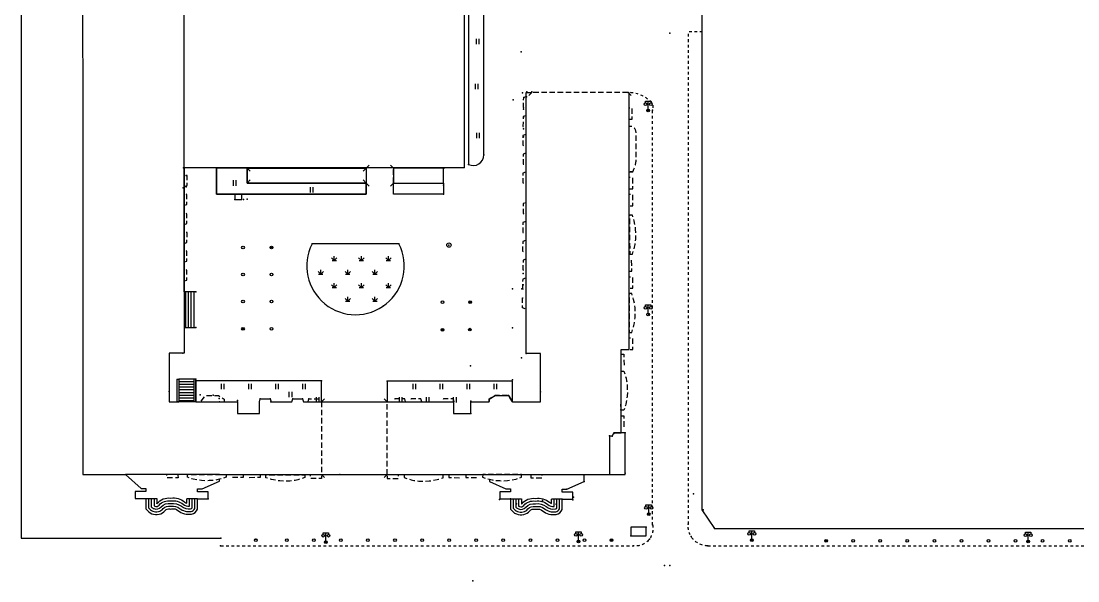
# Model space of a CAD drawing. Extents: x -992 to 2561, y -723 to 1492.
# Drawn here: x 1502.1 to 1697.3, y 818.6 to 922 of the extents above; entities that cross this region are included whole.
import ezdxf

# ---------------------------------------------------------------- set-up
doc = ezdxf.new("R2010")
doc.units = 0
doc.header["$LTSCALE"] = 0.5
doc.header["$PDSIZE"] = 0.2
doc.linetypes.add('X5', pattern=[3, 2, -1])
doc.linetypes.add('X6', pattern=[2, 1, -1])
doc.layers.get('0').update_dxf_attribs({"linetype": 'CONTINUOUS'})
for name, color, linetype in [('DLDW', 11, 'CONTINUOUS'), ('DLSS', 4, 'CONTINUOUS'), ('JMD', 6, 'CONTINUOUS'), ('ZBTZ', 3, 'CONTINUOUS'), ('ZDH', 1, 'CONTINUOUS')]:
    doc.layers.add(name, color=color, linetype=linetype)
doc.linetypes.add('1161', pattern='A,0,[149,AAA.SHX,S=0.15,R=0,X=0,Y=0],-1.6', length=1.6)
doc.linetypes.add('444', pattern='A,4.5,[145,AAA.SHX,S=1,R=0,X=0,Y=1],4.5,-0.5,[146,AAA.SHX,S=1,R=0,X=0,Y=0],-0.5', length=10)

# ---------------------------------------------------------------- blocks, each defined once
blk = doc.blocks.new('gc170')
at = {"linetype": 'Continuous'}
blk.add_circle((0, 0), 0.5, dxfattribs=at)
blk = doc.blocks.new('gc124')
for p, q in [((-1, 1), (0, 0)), ((-0.8, 0), (0.8, 0)), ((0, 0), (0, 1.6)), ((0, 0), (1, 1))]:
    blk.add_line(p, q)
blk = doc.blocks.new('e')
at = {"layer": 'JMD', "linetype": 'X5', "flags": 128}
blk.add_lwpolyline([(0, 0), (0.52, -0.15), (0.55, -1.98), (0.02, -2.14)], dxfattribs=at)
for points, elevation in [([(-0.03, -5.63), (0.49, -5.48), (0.52, -3.65), (0.01, -3.5)], 0.48), ([(-0.1, -9.13), (0.42, -8.98), (0.45, -7.15), (-0.06, -6.99)], 0.96), ([(-0.04, -12.58), (0.48, -12.43), (0.51, -10.6), (0, -10.45)], -8.37), ([(-0.09, -16.07), (0.43, -15.92), (0.46, -14.09), (-0.05, -13.94)], -7.89), ([(-0.13, -19.56), (0.39, -19.41), (0.41, -17.58), (-0.09, -17.43)], -7.42)]:
    blk.add_lwpolyline(points, dxfattribs=dict(at, elevation=elevation))
blk = doc.blocks.new('gc122')
blk.add_circle((0, 0), 0.8)
blk = doc.blocks.new('gc097')
for p, q in [((-1, 2.9), (-1, 3.5)), ((-1, 3.5), (1, 3.5)), ((0, 0.5), (0, 3.5)), ((1, 3.5), (1, 2.9))]:
    blk.add_line(p, q)
for centre in [(-1, 2.4), (0, 0), (1, 2.4)]:
    blk.add_circle(centre, 0.5)
blk = doc.blocks.new('gc121')
for p, q in [((-0.5, -1), (-0.5, 1)), ((0.5, -1), (0.5, 1))]:
    blk.add_line(p, q)
blk = doc.blocks.new('t')
at = {"layer": 'JMD', "linetype": 'X5', "flags": 128}
blk.add_lwpolyline([(0, 0), (0.5, 0), (0.5, -2.06), (-0.05, -2.06)], dxfattribs=at)
for points, elevation in [([(-0.18, -3.12), (0.3, -3.12), (0.59, -3.98), (0.69, -4.4), (0.81, -4.89), (0.86, -5.32), (0.93, -5.85), (0.93, -6.28), (0.94, -7.03), (0.91, -7.71), (0.83, -8.33), (0.64, -9.23), (0.58, -9.47), (0.3, -10.3), (-0.24, -10.3), (-0.18, -3.12)], -0.02), ([(-0.22, -11.36), (0.28, -11.36), (0.28, -13.42), (-0.27, -13.42)], -0.05), ([(-0.26, -14.48), (0.25, -14.48), (0.25, -16.54), (-0.31, -16.54)], -0.07), ([(-0.32, -17.61), (0.16, -17.61), (0.45, -18.46), (0.56, -18.89), (0.67, -19.38), (0.73, -19.81), (0.79, -20.33), (0.8, -20.76), (0.81, -21.52), (0.78, -22.19), (0.7, -22.82), (0.51, -23.72), (0.44, -23.96), (0.16, -24.78), (-0.37, -24.78), (-0.32, -17.61)], -0.1), ([(-0.24, -26.53), (0.27, -26.53), (0.27, -28.59), (-0.29, -28.59)], -8.85)]:
    blk.add_lwpolyline(points, dxfattribs=dict(at, elevation=elevation))
blk = doc.blocks.new('r')
at = {"layer": 'JMD', "linetype": 'X5', "flags": 128}
for points in [[(0.05, -2.06), (0.56, -2.06), (0.56, 0), (0, 0)], [(0.2, -18.01), (0.7, -18.01), (0.7, -15.95), (0.14, -15.95)], [(0.22, -33.26), (0.72, -33.26), (0.72, -31.21), (0.16, -31.21)]]:
    blk.add_lwpolyline(points, dxfattribs=at)
at = {"layer": 'JMD', "linetype": 'X5', "elevation": -0.05, "flags": 128}
blk.add_lwpolyline([(0.1, -11.77), (0.66, -11.77), (0.1, -11.77), (0.66, -11.77, 0.140065), (1.3, -9.09), (1.3, -4.61, 0.246628), (0.66, -3.4), (0.09, -3.4)], format="xyb", dxfattribs=at)
at = {"layer": 'JMD', "linetype": 'X5', "flags": 128}
for points, elevation in [([(0.16, -14.89), (0.66, -14.89), (0.66, -12.83), (0.11, -12.83)], -0.02), ([(0.12, -26.94), (0.6, -26.94), (0.89, -26.08), (0.99, -25.66), (1.11, -25.17), (1.16, -24.74), (1.23, -24.21), (1.23, -23.78), (1.24, -23.03), (1.21, -22.35), (1.13, -21.73), (0.94, -20.83), (0.88, -20.59), (0.6, -19.76), (0.06, -19.76), (0.12, -26.94)], 8.75)]:
    blk.add_lwpolyline(points, dxfattribs=dict(at, elevation=elevation))

msp = doc.modelspace()

# ---------------------------------------------------------------- linework, layer by layer
at = {"layer": 'DLDW', "linetype": 'Continuous', "elevation": -8.92, "flags": 128}
msp.add_lwpolyline([(1630.22, 828.33), (1746.5, 828.33), (1748.36, 831.28), (1748.36, 1007.42), (1627.89, 1007.42), (1627.89, 831.75), (1630.22, 828.33)], dxfattribs=at)
at = {"layer": 'DLSS', "linetype": 'X6', "flags": 128}
for points, elevation in [([(1628.02, 919.97), (1625.38, 919.97), (1625.38, 829.11)], -0.79), ([(1539, 825.08), (1615.28, 825.09)], -8.92), ([(1628.98, 825.11), (1880.96, 825.11), (1881.44, 825.11)], -8.92)]:
    msp.add_lwpolyline(points, dxfattribs=dict(at, elevation=elevation))
for points, elevation in [([(1618.78, 828.98), (1618.75, 905.54, 0.337098), (1618.5, 907.09, 0.19153), (1614.25, 908.78)], -8.92), ([(1618.78, 828.98), (1618.78, 828.98, -0.514237), (1615.28, 825.09)], -8.92), ([(1628.98, 825.11, -0.442592), (1625.38, 829.11)], -0.79)]:
    msp.add_lwpolyline(points, format="xyb", dxfattribs=dict(at, elevation=elevation))
at = {"layer": 'JMD', "linetype": 'Continuous'}
for p, q in [((1596.5, 908.78, -8.92), (1595.93, 908.21, -8.92)), ((1614.25, 908.78, -8.92), (1614.81, 908.21, -8.92)), ((1543.91, 894.83, -8.92), (1544.48, 894.26, -8.92)), ((1565.88, 894.83, -8.92), (1565.32, 894.26, -8.92)), ((1565.88, 894.83, -8.92), (1566.45, 895.39, -8.92)), ((1570.93, 894.83, -8.92), (1570.37, 895.39, -8.92)), ((1543.91, 892.08, -8.92), (1544.48, 892.65, -8.92)), ((1565.88, 892.08, -8.92), (1565.32, 892.65, -8.92)), ((1565.88, 892.08, -8.92), (1566.45, 891.52, -8.92)), ((1570.93, 892.08, -8.92), (1570.37, 891.52, -8.92)), ((1534.44, 872.01, -8.92), (1532.29, 872.01, -8.92)), ((1532.29, 872.01, -8.92), (1532.29, 865.43, -8.92)), ((1534.44, 872.01, -8.92), (1532.29, 872.01, -8.92)), ((1532.29, 872.01, -8.92), (1532.29, 865.43, -8.92)), ((1532.52, 872.01, -8.92), (1532.52, 865.43, -8.92)), ((1532.52, 872.01, -8.92), (1532.52, 865.43, -8.92)), ((1533.02, 872.01, -8.92), (1533.02, 865.43, -8.92)), ((1533.02, 872.01, -8.92), (1533.02, 865.43, -8.92)), ((1533.52, 872.01, -8.92), (1533.52, 865.43, -8.92)), ((1533.52, 872.01, -8.92), (1533.52, 865.43, -8.92)), ((1534.02, 872.01, -8.92), (1534.02, 865.43, -8.92)), ((1534.02, 872.01, -8.92), (1534.02, 865.43, -8.92)), ((1532.29, 865.43, -8.92), (1534.44, 865.43, -8.92)), ((1532.29, 865.43, -8.92), (1534.44, 865.43, -8.92)), ((1530.95, 855.88, -8.92), (1531.25, 855.88, -8.92)), ((1530.95, 851.71, -8.92), (1530.95, 855.88, -8.92)), ((1534.13, 855.88, -8.92), (1531.25, 855.88, -8.92)), ((1531.25, 855.88, -8.92), (1531.25, 851.71, -8.92)), ((1534.13, 855.38, -8.92), (1531.25, 855.38, -8.92)), ((1534.43, 855.88, -8.92), (1534.13, 855.88, -8.92)), ((1534.13, 851.71, -8.92), (1534.13, 855.88, -8.92)), ((1534.43, 851.71, -8.92), (1534.43, 855.88, -8.92)), ((1534.13, 854.88, -8.92), (1531.25, 854.88, -8.92)), ((1534.13, 854.38, -8.92), (1531.25, 854.38, -8.92)), ((1534.13, 853.88, -8.92), (1531.25, 853.88, -8.92)), ((1534.13, 853.38, -8.92), (1531.25, 853.38, -8.92)), ((1530.95, 851.73, -8.92), (1531.25, 851.73, -8.92)), ((1530.95, 851.71, -8.92), (1531.25, 851.71, -8.92)), ((1534.13, 852.88, -8.92), (1531.25, 852.88, -8.92)), ((1534.13, 852.38, -8.92), (1531.25, 852.38, -8.92)), ((1534.13, 851.88, -8.92), (1531.25, 851.88, -8.92)), ((1531.25, 851.73, -8.92), (1534.13, 851.73, -8.92)), ((1534.43, 851.71, -8.92), (1534.13, 851.71, -8.92)), ((1557.64, 851.71, -8.92), (1558.21, 852.25, -8.92)), ((1569.79, 851.71, -8.92), (1569.23, 852.25, -8.92)), ((1557.64, 838.27, -8.92), (1558.21, 837.7, -8.92)), ((1569.79, 838.27, -8.92), (1569.23, 837.7, -8.92)), ((1525.19, 833.86, 0.51), (1527.19, 833.86, 0.51)), ((1525.19, 833.86, 0.51), (1527.19, 833.86, 0.51)), ((1534.74, 833.79, 0.51), (1532.74, 833.81, 0.51)), ((1534.74, 833.79, 0.51), (1532.74, 833.81, 0.51)), ((1592.55, 833.81, 0.69), (1594.55, 833.81, 0.69)), ((1592.55, 833.81, 0.69), (1594.55, 833.81, 0.69)), ((1602.11, 833.74, 0.69), (1600.11, 833.75, 0.69)), ((1602.11, 833.74, 0.69), (1600.11, 833.75, 0.69))]:
    msp.add_line(p, q, dxfattribs=at)
at = {"layer": 'JMD', "linetype": 'X5'}
for p, q in [((1614.25, 908.78, -8.92), (1596.5, 908.78, -8.92)), ((1565.88, 894.83, -8.92), (1565.88, 892.08, -8.92)), ((1570.93, 892.08, -8.92), (1570.93, 894.83, -8.92)), ((1557.64, 851.71, -8.92), (1557.64, 838.27, -8.92)), ((1569.79, 838.27, -8.92), (1569.79, 851.71, -8.92))]:
    msp.add_line(p, q, dxfattribs=at)
at = {"layer": 'JMD', "linetype": 'Continuous', "flags": 128}
for points, elevation in [([(1520.38, 996.81), (1519.69, 992.07), (1513.51, 992.07), (1513.52, 838.27), (1521.44, 838.27), (1524.33, 835.7), (1525.19, 835.7), (1525.19, 835.12), (1523.2, 835.12), (1523.2, 833.86), (1525.19, 833.86), (1525.19, 831.96)], -0.26), ([(1520.38, 996.81), (1519.69, 992.07), (1513.51, 992.07), (1513.52, 838.27), (1521.44, 838.27), (1524.33, 835.7), (1525.19, 835.7), (1525.19, 835.12), (1523.2, 835.12), (1523.2, 833.86), (1525.19, 833.86), (1525.19, 831.96)], -0.26), ([(1532.29, 894.86), (1532.29, 872.01), (1532.29, 940.78), (1583.97, 940.78), (1583.97, 894.86), (1532.29, 894.86)], 0.31), ([(1592.9, 851.71), (1598.08, 851.71), (1598.08, 860.62), (1595.44, 860.62), (1595.44, 908)], -8.92), ([(1595.44, 908), (1595.44, 908.78), (1596.5, 908.78)], -8.92), ([(1611.33, 845.36), (1611.6, 845.98), (1613, 845.98), (1613, 861.37), (1614.45, 861.37), (1614.45, 908.78)], 0.69), ([(1532.29, 865.43), (1532.29, 860.66), (1529.46, 860.66), (1529.46, 851.71), (1530.95, 851.71)], -8.92), ([(1557.64, 851.71), (1569.79, 851.71)], -8.92), ([(1602.11, 833.74), (1604.08, 833.74), (1604.08, 835), (1602.09, 835), (1602.09, 835.57), (1602.95, 835.57), (1606.16, 836.99), (1606.16, 838.27), (1613.72, 838.27), (1613.72, 845.98), (1611.6, 845.98), (1611.33, 845.36), (1610.86, 845.36), (1610.86, 838.55)], 0.69), ([(1602.11, 833.74), (1604.08, 833.74), (1604.08, 835), (1602.09, 835), (1602.09, 835.57), (1602.95, 835.57), (1606.16, 836.99), (1606.16, 838.27), (1613.72, 838.27), (1613.72, 845.98), (1611.6, 845.98), (1611.33, 845.36), (1610.86, 845.36), (1610.86, 838.55)], 0.69), ([(1538.8, 838.27), (1521.44, 838.27)], 0.51), ([(1538.8, 838.27), (1561, 838.27), (1566.49, 838.27), (1588.69, 838.27)], 0.51), ([(1557.64, 838.27), (1569.79, 838.27)], -8.92), ([(1588.69, 838.27), (1606.16, 838.27)], 0.51), ([(1610.86, 838.55), (1610.86, 838.27)], 0.69), ([(1534.74, 833.79), (1536.72, 833.79), (1536.72, 835.05), (1534.73, 835.05), (1534.73, 835.63), (1535.58, 835.63), (1538.8, 837.04), (1538.8, 837.39)], 0.51), ([(1588.69, 837.39), (1588.69, 836.96)], 0.51), ([(1588.69, 836.96), (1591.7, 835.64), (1592.55, 835.64), (1592.55, 835.06), (1590.56, 835.06), (1590.56, 833.81), (1592.55, 833.81)], 0.64), ([(1588.69, 836.96), (1591.7, 835.64), (1592.55, 835.64), (1592.55, 835.06), (1590.56, 835.06), (1590.56, 833.81), (1592.55, 833.81)], 0.64)]:
    msp.add_lwpolyline(points, dxfattribs=dict(at, elevation=elevation))
at = {"layer": 'JMD', "linetype": '444', "elevation": -0.3, "flags": 128}
msp.add_lwpolyline([(1502.21, 974.17), (1502.14, 968.27), (1502.14, 826.5), (1539.04, 826.5)], dxfattribs=at)
msp.add_lwpolyline([(1502.21, 974.17), (1502.14, 968.27), (1502.14, 826.5), (1539.04, 826.5)], dxfattribs=at)
at = {"layer": 'JMD', "linetype": 'X5', "flags": 128}
for points, elevation in [([(1595.44, 908), (1594.92, 907.85), (1594.89, 906.02), (1595.4, 905.87)], -0.21), ([(1595.44, 908), (1594.92, 907.85), (1594.89, 906.02), (1595.4, 905.87)], -0.21), ([(1595.39, 904.51), (1594.87, 904.36), (1594.85, 902.53), (1595.35, 902.38)], -0.68), ([(1595.39, 904.51), (1594.87, 904.36), (1594.85, 902.53), (1595.35, 902.38)], -0.68), ([(1595.35, 901.02), (1594.83, 900.87), (1594.8, 899.04), (1595.31, 898.89)], -1.16), ([(1595.35, 901.02), (1594.83, 900.87), (1594.8, 899.04), (1595.31, 898.89)], -1.16), ([(1595.4, 897.57), (1594.88, 897.42), (1594.86, 895.59), (1595.36, 895.43)], 8.17), ([(1595.4, 897.57), (1594.88, 897.42), (1594.86, 895.59), (1595.36, 895.43)], 8.17), ([(1595.33, 894.07), (1594.81, 893.92), (1594.79, 892.09), (1595.29, 891.94)], 7.69), ([(1595.33, 894.07), (1594.81, 893.92), (1594.79, 892.09), (1595.29, 891.94)], 7.69), ([(1532.3, 891.46), (1532.79, 891.61), (1532.79, 893.44), (1532.29, 893.6)], -0.07), ([(1532.29, 887.97), (1532.78, 888.12), (1532.78, 889.95), (1532.29, 890.11)], 0.41), ([(1532.3, 884.43), (1532.78, 884.58), (1532.78, 886.41), (1532.29, 886.56)], 0.41), ([(1532.29, 880.94), (1532.78, 881.09), (1532.79, 882.92), (1532.3, 883.07)], 0.89), ([(1532.3, 877.52), (1532.78, 877.67), (1532.78, 879.5), (1532.29, 879.65)], -7.96), ([(1614.42, 875.83), (1614.93, 875.83), (1614.92, 877.89), (1614.37, 877.89)], -0.14), ([(1532.29, 874.03), (1532.78, 874.18), (1532.78, 876.01), (1532.3, 876.16)], -7.48), ([(1614.45, 864.49), (1614.94, 864.49), (1615.23, 865.34), (1615.33, 865.77), (1615.45, 866.26), (1615.51, 866.69), (1615.57, 867.21), (1615.58, 867.64), (1615.59, 868.4), (1615.56, 869.07), (1615.48, 869.7), (1615.29, 870.6), (1615.22, 870.84), (1614.94, 871.66), (1614.45, 871.66), (1614.45, 864.49)], -0.1), ([(1614.65, 861.37), (1615.15, 861.37), (1615.15, 863.42), (1614.59, 863.42)], -0.07), ([(1614.65, 861.37), (1615.15, 861.37), (1615.15, 863.42), (1614.59, 863.42)], -0.07), ([(1613, 860.46), (1613.5, 860.46), (1613.51, 858.4), (1612.95, 858.4)], -0.21), ([(1613, 857.34), (1613.48, 857.34), (1613.77, 856.48), (1613.88, 856.06), (1613.99, 855.57), (1614.05, 855.14), (1614.11, 854.62), (1614.12, 854.19), (1614.13, 853.43), (1614.1, 852.75), (1614.02, 852.13), (1613.84, 851.23), (1613.77, 850.99), (1613.49, 850.16), (1612.95, 850.16), (1613, 857.34)], -0.24), ([(1592.9, 851.84), (1592.9, 853.78)], -8.92), ([(1592.9, 851.71), (1592.9, 853.78)], -8.92), ([(1535.41, 851.83), (1535.41, 851.83), (1536.15, 852.85), (1538.6, 852.84), (1539.68, 852.16), (1539.68, 851.84)], -8.92), ([(1535.41, 851.83), (1535.41, 851.83), (1536.15, 852.85), (1538.6, 852.84), (1539.68, 852.16), (1539.68, 851.84)], -8.92), ([(1546.16, 851.71), (1546.31, 852.24), (1548.14, 852.26), (1548.3, 851.76)], -0.12), ([(1546.16, 851.71), (1546.31, 852.24), (1548.14, 852.26), (1548.3, 851.76)], -0.12), ([(1552.16, 851.72), (1552.31, 852.24), (1554.14, 852.26), (1554.32, 851.71)], -0.14), ([(1552.16, 851.72), (1552.31, 852.24), (1554.14, 852.26), (1554.32, 851.71)], -0.14), ([(1555.15, 851.71), (1555.3, 852.23), (1557.13, 852.26), (1557.29, 851.71)], -0.14), ([(1555.15, 851.71), (1555.3, 852.23), (1557.13, 852.26), (1557.64, 851.71)], -0.14), ([(1573.16, 851.71), (1573.01, 852.23), (1571.18, 852.26), (1571.03, 851.75)], -0.14), ([(1573.16, 851.71), (1573.01, 852.23), (1571.18, 852.26), (1571.03, 851.75)], -0.14), ([(1576.15, 851.72), (1576, 852.24), (1574.17, 852.26), (1574.01, 851.76)], -0.14), ([(1576.15, 851.72), (1576, 852.24), (1574.17, 852.26), (1574.01, 851.76)], -0.14), ([(1582.15, 851.71), (1582, 852.24), (1580.17, 852.26), (1580.01, 851.76)], -0.12), ([(1582.15, 851.71), (1582, 852.24), (1580.17, 852.26), (1580.01, 851.76)], -0.12), ([(1592.9, 851.71), (1592.9, 851.71), (1592.16, 852.84), (1589.72, 852.84), (1588.63, 852.16), (1588.63, 851.84)], -8.92), ([(1592.9, 851.71), (1592.9, 851.71), (1592.16, 852.84), (1589.72, 852.84), (1588.63, 852.16), (1588.63, 851.71)], -8.92), ([(1613, 849.1), (1613.5, 849.1), (1613.5, 847.04), (1612.95, 847.04)], -0.26)]:
    msp.add_lwpolyline(points, dxfattribs=dict(at, elevation=elevation))
at = {"layer": 'JMD', "linetype": 'Continuous', "elevation": -8.92, "flags": 128}
for points in [[(1565.88, 894.83), (1565.88, 892.08), (1543.91, 892.08), (1543.91, 894.83)], [(1570.93, 894.83), (1570.93, 892.08), (1580.19, 892.08), (1580.19, 894.83)], [(1541.61, 889.99), (1541.61, 889.04), (1542.94, 889.04), (1542.94, 889.99)], [(1614.78, 826.95), (1617.62, 826.95), (1617.62, 828.58), (1614.78, 828.58)], [(1614.78, 826.95), (1617.62, 826.95), (1617.62, 828.58), (1614.78, 828.58)]]:
    msp.add_lwpolyline(points, close=True, dxfattribs=at)
at = {"layer": 'JMD', "color": 7, "linetype": 'Continuous', "flags": 128}
for points, elevation in [([(1525.19, 833.86), (1525.19, 831.96, 0.154928), (1526.27, 831.04, 0.325512), (1528.77, 831.64, -0.2807), (1529.61, 831.92, 0.11132), (1529.96, 831.92, -0.228843), (1531.11, 831.64, 0.215849), (1533.62, 830.98, 0.267057), (1534.73, 831.89), (1534.74, 833.79)], 10.12), ([(1525.19, 833.86), (1525.19, 831.96, 0.154928), (1526.27, 831.04, 0.325512), (1528.77, 831.64, -0.2807), (1529.61, 831.92, 0.11132), (1529.96, 831.92, -0.228843), (1531.11, 831.64, 0.215849), (1533.62, 830.98, 0.267057), (1534.73, 831.89), (1534.74, 833.79)], 10.12), ([(1592.55, 833.81), (1592.55, 831.9, 0.154928), (1593.63, 830.99, 0.325512), (1596.13, 831.59, -0.2807), (1596.98, 831.87, 0.11132), (1597.32, 831.87, -0.228843), (1598.47, 831.59, 0.215849), (1600.98, 830.92, 0.267057), (1602.09, 831.83), (1602.11, 833.74)], 10.3), ([(1592.55, 833.81), (1592.55, 831.9, 0.154928), (1593.63, 830.99, 0.325512), (1596.13, 831.59, -0.2807), (1596.98, 831.87, 0.11132), (1597.32, 831.87, -0.228843), (1598.47, 831.59, 0.215849), (1600.98, 830.92, 0.267057), (1602.09, 831.83), (1602.11, 833.74)], 10.3)]:
    msp.add_lwpolyline(points, format="xyb", dxfattribs=dict(at, elevation=elevation))
at = {"layer": 'JMD', "linetype": 'Continuous', "flags": 128}
for points, elevation in [([(1525.69, 833.86), (1525.69, 832.11, 0.135998), (1526.46, 831.5, 0.325512), (1528.38, 831.97, -0.2807), (1529.72, 832.41, 0.11132), (1529.85, 832.41, -0.228843), (1531.42, 832.03, 0.215849), (1533.53, 831.47, 0.244316), (1534.23, 831.99), (1534.24, 833.8)], 10.12), ([(1525.69, 833.86), (1525.69, 832.11, 0.135998), (1526.46, 831.5, 0.325512), (1528.38, 831.97, -0.2807), (1529.72, 832.41, 0.11132), (1529.85, 832.41, -0.228843), (1531.42, 832.03, 0.215849), (1533.53, 831.47, 0.244316), (1534.23, 831.99), (1534.24, 833.8)], 10.12), ([(1526.19, 833.86), (1526.19, 832.29, 0.107022), (1526.65, 831.97, 0.325512), (1528, 832.29, -0.273723), (1529.79, 832.91, -0.223563), (1531.74, 832.42, 0.215849), (1533.45, 831.96, 0.18975), (1533.73, 832.13), (1533.74, 833.8)], 10.12), ([(1526.19, 833.86), (1526.19, 832.29, 0.107022), (1526.65, 831.97, 0.325512), (1528, 832.29, -0.273723), (1529.79, 832.91, -0.223563), (1531.74, 832.42, 0.215849), (1533.45, 831.96, 0.18975), (1533.73, 832.13), (1533.74, 833.8)], 10.12), ([(1526.69, 833.86), (1526.69, 832.51, 0.053767), (1526.84, 832.43, 0.325512), (1527.62, 832.62, -0.262175), (1529.79, 833.41, -0.214481), (1532.06, 832.8, 0.193898), (1533.23, 832.44), (1533.24, 833.8)], 10.12), ([(1526.69, 833.86), (1526.69, 832.51, 0.053767), (1526.84, 832.43, 0.325512), (1527.62, 832.62, -0.262175), (1529.79, 833.41, -0.214481), (1532.06, 832.8, 0.193898), (1533.23, 832.44), (1533.24, 833.8)], 10.12), ([(1527.19, 833.86), (1527.19, 832.89, 0.1011), (1527.24, 832.94, -0.2546), (1529.79, 833.92, -0.208277), (1532.37, 833.19, 0.091066), (1532.74, 832.99), (1532.74, 833.81)], 10.12), ([(1527.19, 833.86), (1527.19, 832.89, 0.1011), (1527.24, 832.94, -0.2546), (1529.79, 833.92, -0.208277), (1532.37, 833.19, 0.091066), (1532.74, 832.99), (1532.74, 833.81)], 10.12), ([(1593.05, 833.81), (1593.05, 832.06, 0.135998), (1593.83, 831.45, 0.325512), (1595.75, 831.91, -0.2807), (1597.09, 832.35, 0.11132), (1597.22, 832.35, -0.228843), (1598.79, 831.98, 0.215849), (1600.9, 831.41, 0.244316), (1601.59, 831.94), (1601.61, 833.74)], 10.3), ([(1593.05, 833.81), (1593.05, 832.06, 0.135998), (1593.83, 831.45, 0.325512), (1595.75, 831.91, -0.2807), (1597.09, 832.35, 0.11132), (1597.22, 832.35, -0.228843), (1598.79, 831.98, 0.215849), (1600.9, 831.41, 0.244316), (1601.59, 831.94), (1601.61, 833.74)], 10.3), ([(1593.55, 833.81), (1593.55, 832.24, 0.107022), (1594.02, 831.91, 0.325512), (1595.37, 832.24, -0.273723), (1597.16, 832.85, -0.223563), (1599.11, 832.36, 0.215849), (1600.82, 831.91, 0.18975), (1601.09, 832.07), (1601.11, 833.75)], 10.3), ([(1593.55, 833.81), (1593.55, 832.24, 0.107022), (1594.02, 831.91, 0.325512), (1595.37, 832.24, -0.273723), (1597.16, 832.85, -0.223563), (1599.11, 832.36, 0.215849), (1600.82, 831.91, 0.18975), (1601.09, 832.07), (1601.11, 833.75)], 10.3), ([(1594.05, 833.81), (1594.05, 832.46, 0.053767), (1594.21, 832.37, 0.325512), (1594.99, 832.56, -0.262175), (1597.16, 833.36, -0.214481), (1599.42, 832.75, 0.193898), (1600.6, 832.38), (1600.61, 833.75)], 10.3), ([(1594.05, 833.81), (1594.05, 832.46, 0.053767), (1594.21, 832.37, 0.325512), (1594.99, 832.56, -0.262175), (1597.16, 833.36, -0.214481), (1599.42, 832.75, 0.193898), (1600.6, 832.38), (1600.61, 833.75)], 10.3), ([(1594.55, 833.81), (1594.55, 832.84, 0.1011), (1594.61, 832.89, -0.2546), (1597.16, 833.87, -0.208277), (1599.74, 833.14, 0.091066), (1600.1, 832.94), (1600.11, 833.75)], 10.3), ([(1594.55, 833.81), (1594.55, 832.84, 0.1011), (1594.61, 832.89, -0.2546), (1597.16, 833.87, -0.208277), (1599.74, 833.14, 0.091066), (1600.1, 832.94), (1600.11, 833.75)], 10.3)]:
    msp.add_lwpolyline(points, format="xyb", dxfattribs=dict(at, elevation=elevation))
at = {"layer": 'ZBTZ', "linetype": 'Continuous', "elevation": -8.92, "flags": 128}
msp.add_lwpolyline([(1587.62, 938.07, 0.188843), (1584.81, 940.3), (1584.81, 895.53, 0.56016), (1587.63, 897.26)], format="xyb", close=True, dxfattribs=at)
msp.add_lwpolyline([(1587.62, 938.07, 0.188843), (1584.81, 940.3), (1584.81, 895.53, 0.56016), (1587.63, 897.26)], format="xyb", close=True, dxfattribs=at)
for points in [[(1538.24, 893.42), (1538.24, 890), (1565.88, 890), (1565.88, 892.08), (1543.91, 892.08), (1543.91, 894.86), (1538.24, 894.86)], [(1538.24, 894.86), (1543.91, 894.86), (1543.91, 892.08)], [(1565.88, 890), (1538.24, 890), (1538.24, 893.42)], [(1565.88, 890), (1565.88, 892.08), (1565.88, 890), (1538.24, 890), (1538.24, 893.42), (1538.24, 893.42)]]:
    msp.add_lwpolyline(points, dxfattribs=at)
at = {"layer": 'ZBTZ', "linetype": 'Continuous', "flags": 128}
for points, elevation in [([(1538.24, 893.42), (1538.24, 893.42), (1538.24, 894.86), (1538.24, 894.86)], -8.92), ([(1543.91, 894.83), (1543.91, 894.83), (1543.91, 892.08), (1543.91, 892.08)], -8.92), ([(1538.24, 893.42), (1538.24, 893.42), (1538.24, 893.42)], -8.92), ([(1543.91, 892.08), (1543.91, 892.08)], -8.92), ([(1543.91, 892.08), (1565.88, 892.08), (1565.88, 892.08), (1543.91, 892.08)], -8.92), ([(1580.19, 892.08), (1580.19, 890), (1570.93, 890), (1570.93, 892.08)], 0.63), ([(1580.19, 892.08), (1580.19, 890), (1570.93, 890), (1570.93, 892.08)], 0.63), ([(1557.64, 855.57), (1534.43, 855.57), (1534.43, 851.71), (1542.11, 851.71), (1542.11, 849.54), (1546.16, 849.54), (1546.16, 851.71), (1546.31, 852.24), (1548.14, 852.26), (1548.31, 851.71), (1552.16, 851.7), (1552.31, 852.24), (1554.14, 852.26), (1554.32, 851.71), (1557.64, 851.71)], -8.92), ([(1592.9, 855.53), (1569.79, 855.53), (1569.79, 851.71), (1582, 851.71), (1582, 849.54), (1585.23, 849.54), (1585.23, 851.71), (1588.63, 851.71), (1588.63, 852.16), (1589.72, 852.84), (1592.16, 852.84), (1592.9, 851.71), (1592.9, 851.71)], -8.92)]:
    msp.add_lwpolyline(points, close=True, dxfattribs=dict(at, elevation=elevation))
at = {"layer": 'ZBTZ', "linetype": '1161', "elevation": -8.92, "flags": 128}
msp.add_lwpolyline([(1571.94, 880.83), (1555.89, 880.86, 1.628919)], format="xyb", close=True, dxfattribs=at)
msp.add_lwpolyline([(1571.94, 880.83), (1555.89, 880.86, 1.628919)], format="xyb", close=True, dxfattribs=at)
at = {"layer": 'ZDH', "linetype": 'Continuous'}
for p in [(1621.98, 919.73, -1.43), (1621.98, 919.73, -1.43), (1621.99, 919.73, 1.08), (1621.99, 919.73, 1.08), (1594.54, 916.32, -1.7), (1594.54, 916.32, 1.08), (1594.54, 916.32, -1.7), (1594.54, 916.32, 1.08), (1594.74, 908.74, -0.33), (1594.74, 908.74, -0.33), (1594.99, 907.84, -0.32), (1594.99, 907.84, -0.32), (1595.51, 908, 1.18), (1595.51, 908, 1.18), (1595.55, 908.9, -0.31), (1595.55, 908.9, -0.31), (1596.5, 908.9, -0.07), (1596.5, 908.9, -0.07), (1614.25, 908.78, -0.2), (1614.25, 908.78, -0.2), (1614.25, 908.78, -0.2), (1614.25, 908.78, -0.2), (1593.05, 907.43, -0.34), (1593.05, 907.43, -0.34), (1618.5, 907.09, -0.16), (1618.5, 907.09, -0.16), (1618.5, 907.09, -0.16), (1618.5, 907.09, -0.16), (1594.94, 905.69, -0.33), (1594.94, 905.69, -0.33), (1594.97, 904.25, -0.33), (1594.97, 904.25, -0.33), (1617.96, 905.45, -0.04), (1617.96, 905.45, -0.04), (1617.96, 905.45, -0.04), (1617.96, 905.45, -0.04), (1618.75, 905.54, -0.21), (1618.75, 905.54, -0.21), (1618.75, 905.54, -0.21), (1618.75, 905.54, -0.21), (1594.92, 902.07, -0.33), (1594.92, 902.07, -0.33), (1594.94, 900.61, -0.34), (1594.94, 900.61, -0.34), (1587.63, 897.26, -0.39), (1587.63, 897.26, -0.39), (1532.11, 894.86, 0.31), (1532.11, 894.86, 0.31), (1580.2, 894.83, 1.15), (1580.2, 894.83, 1.15), (1583.97, 894.97, -0.38), (1583.97, 894.97, -0.38), (1584.81, 895.53, -0.37), (1584.81, 895.53, -0.37), (1532.6, 893.44, -0.07), (1532.6, 893.44, -0.07), (1532.09, 891.19, -0.06), (1532.09, 891.19, -0.06), (1532.65, 891.37, -0.05), (1532.65, 891.37, -0.05), (1538.24, 890.49, -0.06), (1538.24, 890.49, -0.06), (1565.88, 892.08, 0.32), (1565.88, 892.08, 0.32), (1570.93, 892.08, 0.63), (1570.93, 892.08, 0.63), (1580.19, 891.69, 1.2), (1580.19, 891.69, 1.2), (1532.25, 890.09, 0.41), (1532.25, 890.09, 0.41), (1541.61, 889.02, -0.05), (1541.61, 889.02, -0.05), (1543.21, 889.04, -0.05), (1543.21, 889.04, -0.05), (1543.91, 889.11, -0.05), (1543.91, 889.11, -0.05), (1580.19, 890, 0.32), (1580.19, 890, 0.32), (1555.89, 880.86, -0.15), (1555.89, 880.86, -0.15), (1571.94, 880.83, -0.16), (1571.94, 880.83, -0.16), (1581.18, 880.64, -0.32), (1581.18, 880.64, -0.32), (1548.39, 880.19, -0.15), (1548.39, 880.19, -0.15), (1594.89, 875.39, -0.33), (1594.89, 875.39, -0.33), (1594.89, 873.31, -0.34), (1594.89, 873.31, -0.34), (1534.44, 872.01, -0.18), (1534.44, 872.01, -0.18), (1592.92, 872.52, -0.34), (1592.92, 872.52, -0.34), (1594.61, 872.57, -0.35), (1594.61, 872.57, -0.35), (1569.06, 869.39, -0.14), (1569.06, 869.39, -0.14), (1585.1, 870.1, -0.36), (1585.1, 870.1, -0.36), (1618.07, 867.82, -0.09), (1618.07, 867.82, -0.09), (1618.07, 867.82, -0.09), (1618.07, 867.82, -0.09), (1534.44, 865.43, -0.16), (1534.44, 865.43, -0.16), (1543.13, 865.16, -0.16), (1543.13, 865.16, -0.16), (1579.98, 864.96, -0.25), (1579.98, 864.96, -0.25), (1585.02, 865.02, -0.39), (1585.02, 865.02, -0.39), (1592.91, 865.36, -0.22), (1592.91, 865.36, -0.22), (1532.03, 860.66, -0.18), (1532.03, 860.66, -0.18), (1594.56, 859.79, -0.22), (1594.56, 859.79, -0.22), (1595.44, 860.62, -0.21), (1595.44, 860.62, -0.21), (1585.13, 858.34, -1.6), (1585.13, 858.34, 1.08), (1585.13, 858.34, -1.6), (1585.13, 858.34, 1.08), (1530.95, 855.81, -0.2), (1530.95, 855.81, -0.2), (1534.43, 855.88, -0.22), (1534.43, 855.88, -0.22), (1557.64, 855.57, -0.19), (1557.64, 855.57, -0.19), (1569.79, 855.53, -0.16), (1569.79, 855.53, -0.16), (1592.9, 855.74, -0.21), (1592.9, 855.74, -0.21), (1529.46, 853.61, 0.35), (1529.46, 853.61, 0.35), (1598.08, 853.53, 0.12), (1598.08, 853.53, 0.12), (1535.19, 852.96, -0.21), (1535.19, 852.96, -0.21), (1537.61, 852.92, -0.28), (1537.61, 852.92, -0.28), (1538.74, 852.28, -0.15), (1538.74, 852.28, -0.15), (1538.76, 851.71, -0.12), (1538.76, 851.71, -0.12), (1542.11, 851.91, -0.13), (1542.11, 851.71, -8.92), (1546.31, 852.25, -0.14), (1546.31, 852.25, -0.14), (1548.14, 852.25, -0.14), (1548.14, 852.25, -0.14), (1548.3, 851.7, -0.12), (1548.3, 851.7, -0.12), (1552.31, 852.24, -0.14), (1552.31, 852.24, -0.14), (1554.09, 852.24, -0.14), (1554.09, 852.24, -0.14), (1555.3, 852.23, -0.14), (1555.3, 852.23, -0.14), (1582, 851.63, -0.15), (1582, 851.63, -0.15), (1585.23, 851.84, -0.13), (1585.23, 851.71, -8.92), (1588.63, 852.16, -0.19), (1588.63, 852.16, -0.19), (1589.72, 852.84, -0.23), (1589.72, 852.84, -0.23), (1592.16, 852.85, -0.19), (1592.16, 852.85, -0.19), (1585.21, 849.54, -0.12), (1585.21, 849.54, -0.12), (1610.86, 845.42, 2.72), (1610.86, 845.42, 2.72), (1610.86, 845.42, 2.72), (1610.86, 845.42, 2.72), (1611.33, 845.36, 2.7), (1611.33, 845.36, 2.7), (1611.33, 845.36, 2.7), (1611.33, 845.36, 2.7), (1611.6, 845.85, 2.39), (1611.6, 845.85, 2.39), (1611.6, 845.85, 2.39), (1611.6, 845.85, 2.39), (1613.74, 845.98, 0.02), (1613.74, 845.98, 0.02), (1613.74, 845.98, 0.02), (1613.74, 845.98, 0.02), (1561, 838.27, 0.79), (1561, 838.27, 0.79), (1561, 838.27, 0.79), (1561, 838.27, 0.79), (1613.72, 838.55, 0.01), (1613.72, 838.55, 0.01), (1613.72, 838.55, 0.01), (1613.72, 838.55, 0.01), (1602.95, 835.57, 0.66), (1602.95, 835.57, 0.66), (1602.95, 835.57, 0.66), (1602.95, 835.57, 0.66), (1606.16, 836.99, 0.66), (1606.16, 836.99, 0.66), (1606.16, 836.99, 0.66), (1606.16, 836.99, 0.66), (1536.72, 833.79, 0.51), (1536.72, 833.79, 0.51), (1536.72, 833.79, 0.51), (1536.72, 833.79, 0.51), (1590.48, 833.68, 0.64), (1590.48, 833.68, 0.64), (1590.48, 833.68, 0.64), (1590.48, 833.68, 0.64), (1592.55, 833.81, 0.69), (1592.55, 833.81, 0.69), (1592.55, 833.81, 0.69), (1592.55, 833.81, 0.69), (1602.09, 833.74, 0.7), (1602.09, 833.74, 0.7), (1602.09, 833.74, 0.7), (1602.09, 833.74, 0.7), (1604.08, 833.57, 0.66), (1604.08, 833.57, 0.66), (1604.08, 833.57, 0.66), (1604.08, 833.57, 0.66), (1604.21, 834.07, 0.67), (1604.21, 834.07, 0.67), (1604.21, 834.07, 0.67), (1604.21, 834.07, 0.67), (1626.37, 834.72, -0.09), (1626.37, 834.72, -0.09), (1626.37, 834.72, -0.09), (1626.37, 834.72, -0.09), (1593.63, 832.89, 0.61), (1593.63, 832.89, 0.61), (1593.63, 832.89, 0.61), (1593.63, 832.89, 0.61), (1598.47, 833.5, 0.66), (1598.47, 833.5, 0.66), (1598.47, 833.5, 0.66), (1598.47, 833.5, 0.66), (1600.98, 832.83, 0.59), (1600.98, 832.83, 0.59), (1600.98, 832.83, 0.59), (1600.98, 832.83, 0.59), (1628.16, 831.75, 0.24), (1628.16, 831.75, 0.24), (1628.16, 831.75, 0.24), (1628.16, 831.75, 0.24), (1618.07, 830.94, -0.02), (1618.07, 830.94, -0.02), (1618.07, 830.94, -0.02), (1618.07, 830.94, -0.02), (1617.62, 828.58, -0.06), (1617.62, 828.58, -0.06), (1617.62, 828.58, -0.06), (1617.62, 828.58, -0.06), (1618.78, 828.98, -0.16), (1618.78, 828.98, -0.16), (1618.78, 828.98, -0.16), (1618.78, 828.98, -0.16), (1625.38, 829.11, -1.3), (1625.38, 829.11, -1.3), (1625.38, 829.11, -1.3), (1625.38, 829.11, -1.3), (1630.22, 828.33, 0.24), (1630.22, 828.33, 0.24), (1630.22, 828.33, 0.24), (1630.22, 828.33, 0.24), (1539.04, 826.5, 0.45), (1539.04, 826.5, 0.45), (1539.04, 826.5, 0.45), (1539.04, 826.5, 0.45), (1545.5, 826.36, 0.48), (1545.5, 826.36, 0.48), (1545.5, 826.36, 0.48), (1545.5, 826.36, 0.48), (1558.42, 825.78, 0.66), (1558.42, 825.78, 0.66), (1558.42, 825.78, 0.66), (1558.42, 825.78, 0.66), (1605.09, 825.93, 0.09), (1605.09, 825.93, 0.09), (1605.09, 825.93, 0.09), (1605.09, 825.93, 0.09), (1611.21, 826.15, -0.1), (1611.21, 826.15, -0.1), (1611.21, 826.15, -0.1), (1611.21, 826.15, -0.1), (1614.78, 826.95, -0.08), (1614.78, 826.95, -0.08), (1614.78, 826.95, -0.08), (1614.78, 826.95, -0.08), (1618.19, 826.32, -0.16), (1618.19, 826.32, -0.16), (1618.19, 826.32, -0.16), (1618.19, 826.32, -0.16), (1625.9, 826.84, -1.34), (1625.9, 826.84, -1.34), (1625.9, 826.84, -1.34), (1625.9, 826.84, -1.34), (1637.13, 826.14, -0.14), (1637.13, 826.14, -0.14), (1637.13, 826.14, -0.14), (1637.13, 826.14, -0.14), (1650.84, 826.04, -0.08), (1650.84, 826.04, -0.08), (1650.84, 826.04, -0.08), (1650.84, 826.04, -0.08), (1688.17, 825.89, -0.04), (1688.17, 825.89, -0.04), (1688.17, 825.89, -0.04), (1688.17, 825.89, -0.04), (1539, 825.08, 0.41), (1539, 825.08, 0.41), (1539, 825.08, 0.41), (1539, 825.08, 0.41), (1615.28, 825.09, -0.16), (1615.28, 825.09, -0.16), (1615.28, 825.09, -0.16), (1615.28, 825.09, -0.16), (1628.98, 825.11, -1.35), (1628.98, 825.11, -1.35), (1628.98, 825.11, -1.35), (1628.98, 825.11, -1.35), (1620.96, 821.46, 1.08), (1620.96, 821.46, 1.08), (1620.96, 821.46, 1.08), (1620.96, 821.46, 1.08), (1621.99, 821.46, 1.08), (1621.99, 821.46, 1.08), (1585.6, 818.65, -1.51), (1585.6, 818.65, -1.51), (1585.6, 818.65, -1.51), (1585.6, 818.65, -1.51)]:
    msp.add_point(p, dxfattribs=at)

# ---------------------------------------------------------------- block references
at = {"linetype": 'Continuous'}
msp.add_blockref('r', (1614.45, 905.91, -8.92), dxfattribs=at)
for name, p, rotation in [('e', (1595.28, 868.88, -0.31), 180), ('e', (1595.28, 868.88, -0.31), 180), ('t', (1557.65, 838.02, -8.92), 270.2124806311924)]:
    msp.add_blockref(name, p, dxfattribs=dict(at, rotation=rotation))
at = {"linetype": 'Continuous', "xscale": -1, "rotation": 89.78751936880761}
msp.add_blockref('t', (1569.79, 838.02, -8.92), dxfattribs=at)
at = {"layer": 'DLDW', "linetype": 'Continuous', "xscale": 0.5, "yscale": 0.5}
for p in [(1617.96, 905.45, -0.04), (1617.96, 905.45, -0.04), (1617.96, 867.82, -0.04), (1617.96, 867.82, -0.04), (1618.07, 830.94, -0.02), (1618.07, 830.94, -0.02), (1605.09, 825.93, 0.09), (1605.09, 825.93, 0.09), (1637.13, 826.14, -0.14), (1637.13, 826.14, -0.14), (1558.42, 825.78, 0.66), (1558.42, 825.78, 0.66), (1688.17, 825.89, -0.04), (1688.17, 825.89, -0.04)]:
    msp.add_blockref('gc097', p, dxfattribs=at)
at = {"layer": 'ZBTZ', "linetype": 'Continuous', "xscale": 0.5, "yscale": 0.5}
for name, p in [('gc121', (1586.5, 918.19, -8.92)), ('gc121', (1586.32, 909.88, -8.92)), ('gc121', (1586.56, 900.85, -8.92)), ('gc121', (1541.61, 892.08, -8.92)), ('gc121', (1541.61, 892.08, -8.92)), ('gc121', (1555.87, 890.83, 0.32)), ('gc121', (1555.87, 890.83, 0.32)), ('gc122', (1581.18, 880.64, -0.32)), ('gc122', (1581.18, 880.64, -0.32)), ('gc124', (1559.99, 877.77, -8.92)), ('gc124', (1559.99, 877.77, -8.92)), ('gc124', (1564.99, 877.77, -8.92)), ('gc124', (1564.99, 877.77, -8.92)), ('gc124', (1569.99, 877.77, -8.92)), ('gc124', (1569.99, 877.77, -8.92)), ('gc124', (1557.49, 875.27, -8.92)), ('gc124', (1557.49, 875.27, -8.92)), ('gc124', (1562.49, 875.27, -8.92)), ('gc124', (1562.49, 875.27, -8.92)), ('gc124', (1567.49, 875.27, -8.92)), ('gc124', (1567.49, 875.27, -8.92)), ('gc124', (1559.99, 872.77, -8.92)), ('gc124', (1559.99, 872.77, -8.92)), ('gc124', (1564.99, 872.77, -8.92)), ('gc124', (1564.99, 872.77, -8.92)), ('gc124', (1569.99, 872.77, -8.92)), ('gc124', (1569.99, 872.77, -8.92)), ('gc124', (1562.49, 870.27, -8.92)), ('gc124', (1562.49, 870.27, -8.92)), ('gc124', (1567.49, 870.27, -8.92)), ('gc124', (1567.49, 870.27, -8.92)), ('gc121', (1539.43, 854.54, -8.92)), ('gc121', (1539.43, 854.54, -8.92)), ('gc121', (1544.43, 854.54, -8.92)), ('gc121', (1544.43, 854.54, -8.92)), ('gc121', (1549.43, 854.54, -8.92)), ('gc121', (1549.43, 854.54, -8.92)), ('gc121', (1554.43, 854.54, -8.92)), ('gc121', (1554.43, 854.54, -8.92)), ('gc121', (1574.79, 854.54, -8.92)), ('gc121', (1574.79, 854.54, -8.92)), ('gc121', (1579.79, 854.54, -8.92)), ('gc121', (1579.79, 854.54, -8.92)), ('gc121', (1584.79, 854.54, -8.92)), ('gc121', (1584.79, 854.54, -8.92)), ('gc121', (1589.79, 854.54, -8.92)), ('gc121', (1589.79, 854.54, -8.92)), ('gc121', (1551.93, 853.04, -8.92)), ('gc121', (1551.93, 853.04, -8.92)), ('gc121', (1556.93, 852.04, -8.92)), ('gc121', (1556.93, 852.04, -8.92)), ('gc121', (1572.29, 852.04, -8.92)), ('gc121', (1572.29, 852.04, -8.92)), ('gc121', (1577.29, 852.04, -8.92)), ('gc121', (1577.29, 852.04, -8.92)), ('gc121', (1582.29, 852.04, -8.92)), ('gc121', (1582.29, 852.04, -8.92)), ('gc170', (1650.84, 826.04, -8.92)), ('gc170', (1655.84, 826.04, -8.92)), ('gc170', (1660.84, 826.04, -8.92)), ('gc170', (1665.84, 826.04, -8.92)), ('gc170', (1670.84, 826.04, -8.92)), ('gc170', (1675.84, 826.04, -8.92)), ('gc170', (1680.84, 826.04, -8.92)), ('gc170', (1685.84, 826.04, -8.92)), ('gc170', (1690.84, 826.04, -8.92)), ('gc170', (1695.84, 826.04, -8.92))]:
    msp.add_blockref(name, p, dxfattribs=at)
at = {"layer": 'ZBTZ', "linetype": 'Continuous'}
for p, xscale, yscale, rotation in [((1543.13, 880.19, -8.92), 0.5, 0.5, 270), ((1543.13, 880.19, -8.92), 0.5, 0.5, 270), ((1548.39, 880.19, -8.92), 0.5, 0.5, 270), ((1548.39, 880.19, -8.92), 0.5, 0.5, 270), ((1543.13, 875.19, -8.92), 0.5, 0.5, 270), ((1543.13, 875.19, -8.92), 0.5, 0.5, 270), ((1548.39, 875.19, -8.92), 0.5, 0.5, 270), ((1548.39, 875.19, -8.92), 0.5, 0.5, 270), ((1543.13, 870.19, -8.92), 0.5, 0.5, 270), ((1543.13, 870.19, -8.92), 0.5, 0.5, 270), ((1548.39, 870.19, -8.92), 0.5, 0.5, 270), ((1548.39, 870.19, -8.92), 0.5, 0.5, 270), ((1579.98, 870.1, -8.92), 0.5, 0.5, 270), ((1579.98, 870.1, -8.92), 0.5, 0.5, 270), ((1585.1, 870.1, -8.92), 0.5000000000002207, 0.5000000000002207, 269.1199843692871), ((1543.13, 865.16, -8.92), 0.5, 0.5, 270), ((1543.13, 865.16, -8.92), 0.5, 0.5, 270), ((1548.39, 865.16, -8.92), 0.5, 0.5, 270), ((1548.39, 865.16, -8.92), 0.5, 0.5, 270), ((1579.98, 864.96, -8.92), 0.5, 0.5, 270), ((1579.98, 864.96, -8.92), 0.5, 0.5, 270), ((1585.02, 865.02, -8.92), 0.5000000000002207, 0.5000000000002207, 269.1199843692871), ((1545.5, 826.15, -8.92), 0.5, 0.5, 180), ((1551.21, 826.15, -8.92), 0.5, 0.5, 180), ((1556.21, 826.15, -8.92), 0.5, 0.5, 180), ((1561.21, 826.15, -8.92), 0.5, 0.5, 180), ((1566.21, 826.15, -8.92), 0.5, 0.5, 180), ((1571.21, 826.15, -8.92), 0.5, 0.5, 180), ((1576.21, 826.15, -8.92), 0.5, 0.5, 180), ((1581.21, 826.15, -8.92), 0.5, 0.5, 180), ((1586.21, 826.15, -8.92), 0.5, 0.5, 180), ((1591.21, 826.15, -8.92), 0.5, 0.5, 180), ((1596.21, 826.15, -8.92), 0.5, 0.5, 180), ((1601.21, 826.15, -8.92), 0.5, 0.5, 180), ((1606.21, 826.15, -8.92), 0.5, 0.5, 180), ((1611.21, 826.15, -8.92), 0.5, 0.5, 180)]:
    msp.add_blockref('gc170', p, dxfattribs=dict(at, xscale=xscale, yscale=yscale, rotation=rotation))

doc.saveas('drawing.dxf')
